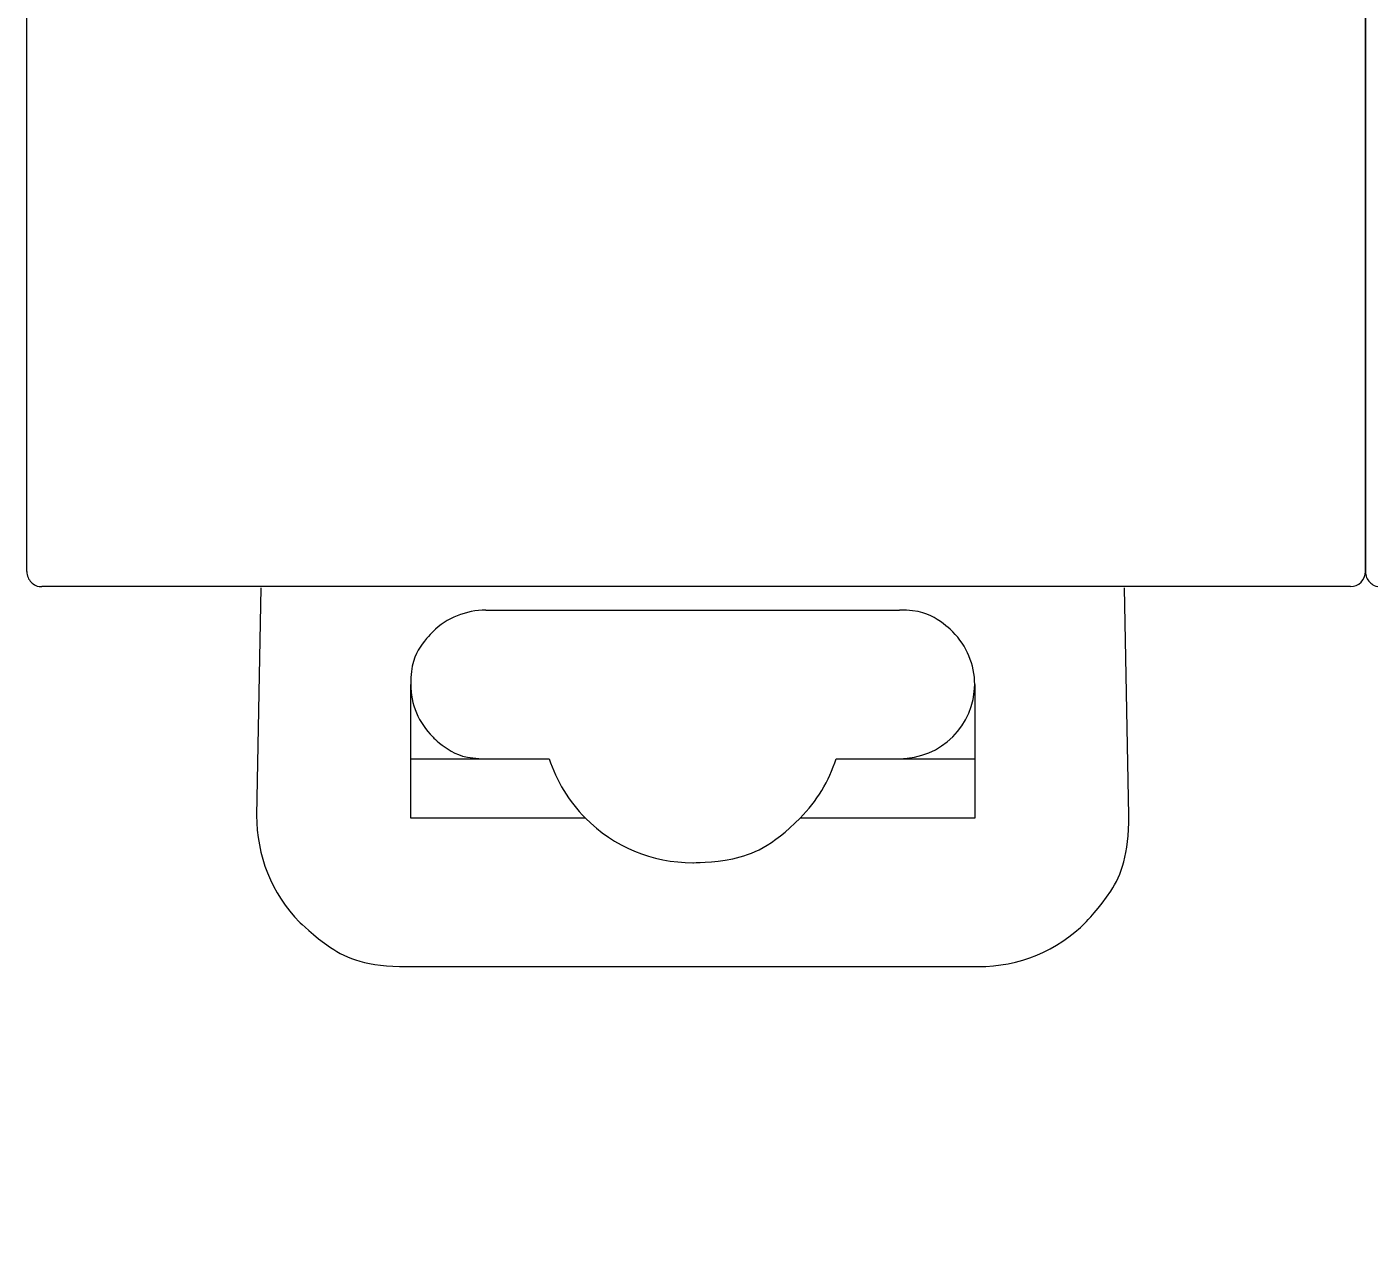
# Model space of a CAD drawing. Extents: x -319 to 3117, y -991 to 292.
# Drawn here: x 2424 to 2442.05, y -595.96 to -579.68 of the extents above; entities that cross this region are included whole.
import ezdxf
from ezdxf import colors
from ezdxf.entities.mleader import LeaderData, LeaderLine
from ezdxf.math import Vec2, Vec3

# ---------------------------------------------------------------- set-up
doc = ezdxf.new("R2010")
doc.units = 0
doc.layers.get('0').update_dxf_attribs({"lineweight": 15})
doc.layers.add('Layer 1', color=7, linetype='Continuous')
doc.styles.get("Standard").update_dxf_attribs({"font": 'GOST_Common Italic_0.ttf'})

# ---------------------------------------------------------------- blocks, each defined once
blk = doc.blocks.new('A$C160C5CDC')
at = {"layer": 'Layer 1', "color": 0, "lineweight": 20}
for points in [[(0.215, 7.107), (0.215, 7.107), (0.215, 22.286), (0.215, 22.286)], [(0.215, 7.107), (0.215, 7.107), (0.215, 22.286), (0.215, 22.286)], [(0.215, 7.107), (0.215, 7.107), (0.215, 22.286), (0.215, 22.286)], [(0.215, 7.107), (0.215, 7.107), (0.215, 22.286), (0.215, 22.286)], [(0.215, 7.107), (0.215, 7.107), (0.215, 22.286), (0.215, 22.286)], [(0.215, 7.107), (0.215, 7.107), (0.215, 22.286), (0.215, 22.286)], [(0.215, 7.107), (0.215, 7.107), (0.215, 22.286), (0.215, 22.286)], [(0.215, 7.107), (0.215, 7.107), (0.215, 22.286), (0.215, 22.286)], [(0.215, 7.107), (0.215, 7.107), (0.215, 22.286), (0.215, 22.286)], [(0.215, 7.107), (0.215, 7.107), (0.215, 22.286), (0.215, 22.286)], [(0.215, 7.107), (0.215, 7.107), (0.215, 22.286), (0.215, 22.286)], [(0.215, 7.107), (0.215, 7.107), (0.215, 22.286), (0.215, 22.286)], [(0.215, 7.107), (0.215, 7.107), (0.215, 22.286), (0.215, 22.286)], [(0.215, 7.107), (0.215, 7.107), (0.215, 22.286), (0.215, 22.286)], [(0.215, 7.107), (0.215, 7.107), (0.215, 22.286), (0.215, 22.286)], [(0.215, 7.107), (0.215, 7.107), (0.215, 22.286), (0.215, 22.286)], [(0.215, 7.107), (0.215, 7.107), (0.215, 22.286), (0.215, 22.286)], [(0.215, 7.107), (0.215, 7.107), (0.215, 22.286), (0.215, 22.286)], [(0.215, 7.107), (0.215, 7.107), (0.215, 22.286), (0.215, 22.286)], [(0.215, 7.107), (0.215, 7.107), (0.215, 22.286), (0.215, 22.286)], [(0.215, 7.107), (0.215, 7.107), (0.215, 22.286), (0.215, 22.286)], [(18.212, 22.286), (18.212, 22.286), (18.212, 7.107), (18.212, 7.107)], [(18.212, 22.286), (18.212, 22.286), (18.212, 7.107), (18.212, 7.107)], [(18.212, 22.286), (18.212, 22.286), (18.212, 7.107), (18.212, 7.107)], [(18.212, 22.286), (18.212, 22.286), (18.212, 7.107), (18.212, 7.107)], [(18.212, 22.286), (18.212, 22.286), (18.212, 7.107), (18.212, 7.107)], [(18.212, 22.286), (18.212, 22.286), (18.212, 7.107), (18.212, 7.107)], [(18.212, 22.286), (18.212, 22.286), (18.212, 7.107), (18.212, 7.107)], [(18.212, 22.286), (18.212, 22.286), (18.212, 7.107), (18.212, 7.107)], [(18.212, 22.286), (18.212, 22.286), (18.212, 7.107), (18.212, 7.107)], [(18.212, 22.286), (18.212, 22.286), (18.212, 7.107), (18.212, 7.107)], [(18.212, 22.286), (18.212, 22.286), (18.212, 7.107), (18.212, 7.107)], [(18.212, 22.286), (18.212, 22.286), (18.212, 7.107), (18.212, 7.107)], [(18.212, 22.286), (18.212, 22.286), (18.212, 7.107), (18.212, 7.107)], [(18.212, 22.286), (18.212, 22.286), (18.212, 7.107), (18.212, 7.107)], [(18.212, 22.286), (18.212, 22.286), (18.212, 7.107), (18.212, 7.107)], [(18.212, 22.286), (18.212, 22.286), (18.212, 7.107), (18.212, 7.107)], [(18.212, 22.286), (18.212, 22.286), (18.212, 7.107), (18.212, 7.107)], [(18.212, 22.286), (18.212, 22.286), (18.212, 7.107), (18.212, 7.107)], [(18.212, 22.286), (18.212, 22.286), (18.212, 7.107), (18.212, 7.107)], [(18.212, 22.286), (18.212, 22.286), (18.212, 7.107), (18.212, 7.107)], [(18.212, 22.286), (18.212, 22.286), (18.212, 7.107), (18.212, 7.107)], [(18.212, 7.107), (18.212, 7.107), (18.212, 22.286), (18.212, 22.286)], [(18.212, 7.107), (18.212, 7.107), (18.212, 22.286), (18.212, 22.286)], [(18.212, 7.107), (18.212, 7.107), (18.212, 22.286), (18.212, 22.286)], [(18.212, 7.107), (18.212, 7.107), (18.212, 22.286), (18.212, 22.286)], [(18.212, 7.107), (18.212, 7.107), (18.212, 22.286), (18.212, 22.286)], [(18.212, 7.107), (18.212, 7.107), (18.212, 22.286), (18.212, 22.286)], [(18.212, 7.107), (18.212, 7.107), (18.212, 22.286), (18.212, 22.286)], [(18.212, 7.107), (18.212, 7.107), (18.212, 22.286), (18.212, 22.286)], [(18.212, 7.107), (18.212, 7.107), (18.212, 22.286), (18.212, 22.286)], [(18.212, 7.107), (18.212, 7.107), (18.212, 22.286), (18.212, 22.286)], [(18.212, 7.107), (18.212, 7.107), (18.212, 22.286), (18.212, 22.286)], [(18.212, 7.107), (18.212, 7.107), (18.212, 22.286), (18.212, 22.286)], [(18.212, 7.107), (18.212, 7.107), (18.212, 22.286), (18.212, 22.286)], [(18.212, 7.107), (18.212, 7.107), (18.212, 22.286), (18.212, 22.286)], [(18.212, 7.107), (18.212, 7.107), (18.212, 22.286), (18.212, 22.286)], [(18.212, 7.107), (18.212, 7.107), (18.212, 22.286), (18.212, 22.286)], [(18.212, 7.107), (18.212, 7.107), (18.212, 22.286), (18.212, 22.286)], [(18.212, 7.107), (18.212, 7.107), (18.212, 22.286), (18.212, 22.286)], [(18.212, 7.107), (18.212, 7.107), (18.212, 22.286), (18.212, 22.286)], [(18.212, 7.107), (18.212, 7.107), (18.212, 22.286), (18.212, 22.286)], [(18.212, 7.107), (18.212, 7.107), (18.212, 22.286), (18.212, 22.286)], [(18.212, 22.286), (18.212, 22.286), (18.212, 7.107), (18.212, 7.107)], [(18.212, 22.286), (18.212, 22.286), (18.212, 7.107), (18.212, 7.107)], [(18.212, 22.286), (18.212, 22.286), (18.212, 7.107), (18.212, 7.107)], [(18.212, 22.286), (18.212, 22.286), (18.212, 7.107), (18.212, 7.107)], [(18.212, 22.286), (18.212, 22.286), (18.212, 7.107), (18.212, 7.107)], [(18.212, 22.286), (18.212, 22.286), (18.212, 7.107), (18.212, 7.107)], [(18.212, 22.286), (18.212, 22.286), (18.212, 7.107), (18.212, 7.107)], [(18.212, 22.286), (18.212, 22.286), (18.212, 7.107), (18.212, 7.107)], [(18.212, 22.286), (18.212, 22.286), (18.212, 7.107), (18.212, 7.107)], [(18.212, 22.286), (18.212, 22.286), (18.212, 7.107), (18.212, 7.107)], [(18.212, 22.286), (18.212, 22.286), (18.212, 7.107), (18.212, 7.107)], [(18.212, 22.286), (18.212, 22.286), (18.212, 7.107), (18.212, 7.107)], [(18.212, 22.286), (18.212, 22.286), (18.212, 7.107), (18.212, 7.107)], [(18.212, 22.286), (18.212, 22.286), (18.212, 7.107), (18.212, 7.107)], [(18.212, 22.286), (18.212, 22.286), (18.212, 7.107), (18.212, 7.107)], [(18.212, 22.286), (18.212, 22.286), (18.212, 7.107), (18.212, 7.107)], [(18.212, 22.286), (18.212, 22.286), (18.212, 7.107), (18.212, 7.107)], [(18.212, 22.286), (18.212, 22.286), (18.212, 7.107), (18.212, 7.107)], [(18.212, 22.286), (18.212, 22.286), (18.212, 7.107), (18.212, 7.107)], [(18.212, 22.286), (18.212, 22.286), (18.212, 7.107), (18.212, 7.107)], [(18.212, 22.286), (18.212, 22.286), (18.212, 7.107), (18.212, 7.107)], [(0.215, 7.107), (0.215, 7.107), (0.215, 7.107), (0.215, 7.107)], [(0.215, 7.107), (0.215, 7.107), (0.215, 7.107), (0.215, 7.107)], [(0.215, 5.311), (0.215, 5.311), (0.215, 7.107), (0.215, 7.107)], [(0.215, 5.311), (0.215, 5.311), (0.215, 7.107), (0.215, 7.107)], [(0.215, 5.311), (0.215, 5.311), (0.215, 7.107), (0.215, 7.107)], [(0.215, 5.311), (0.215, 5.311), (0.215, 7.107), (0.215, 7.107)], [(0.215, 5.311), (0.215, 5.311), (0.215, 7.107), (0.215, 7.107)], [(0.215, 5.311), (0.215, 5.311), (0.215, 7.107), (0.215, 7.107)], [(0.215, 5.311), (0.215, 5.311), (0.215, 7.107), (0.215, 7.107)], [(0.215, 5.311), (0.215, 5.311), (0.215, 7.107), (0.215, 7.107)], [(0.215, 5.311), (0.215, 5.311), (0.215, 7.107), (0.215, 7.107)], [(0.215, 5.311), (0.215, 5.311), (0.215, 7.107), (0.215, 7.107)], [(0.215, 5.311), (0.215, 5.311), (0.215, 7.107), (0.215, 7.107)], [(0.215, 5.311), (0.215, 5.311), (0.215, 7.107), (0.215, 7.107)], [(0.215, 5.311), (0.215, 5.311), (0.215, 7.107), (0.215, 7.107)], [(0.215, 5.311), (0.215, 5.311), (0.215, 7.107), (0.215, 7.107)], [(0.215, 5.311), (0.215, 5.311), (0.215, 7.107), (0.215, 7.107)], [(0.215, 5.311), (0.215, 5.311), (0.215, 7.107), (0.215, 7.107)], [(0.215, 5.311), (0.215, 5.311), (0.215, 7.107), (0.215, 7.107)], [(0.215, 5.311), (0.215, 5.311), (0.215, 7.107), (0.215, 7.107)], [(0.215, 5.311), (0.215, 5.311), (0.215, 7.107), (0.215, 7.107)], [(0.215, 5.311), (0.215, 5.311), (0.215, 7.107), (0.215, 7.107)], [(0.215, 5.311), (0.215, 5.311), (0.215, 7.107), (0.215, 7.107)], [(18.212, 7.107), (18.212, 7.107), (18.212, 7.107), (18.212, 7.107)], [(18.212, 7.107), (18.212, 7.107), (18.212, 5.311), (18.212, 5.311)], [(18.212, 7.107), (18.212, 7.107), (18.212, 5.311), (18.212, 5.311)], [(18.212, 7.107), (18.212, 7.107), (18.212, 5.311), (18.212, 5.311)], [(18.212, 7.107), (18.212, 7.107), (18.212, 5.311), (18.212, 5.311)], [(18.212, 7.107), (18.212, 7.107), (18.212, 5.311), (18.212, 5.311)], [(18.212, 7.107), (18.212, 7.107), (18.212, 5.311), (18.212, 5.311)], [(18.212, 7.107), (18.212, 7.107), (18.212, 5.311), (18.212, 5.311)], [(18.212, 7.107), (18.212, 7.107), (18.212, 5.311), (18.212, 5.311)], [(18.212, 7.107), (18.212, 7.107), (18.212, 5.311), (18.212, 5.311)], [(18.212, 7.107), (18.212, 7.107), (18.212, 5.311), (18.212, 5.311)], [(18.212, 7.107), (18.212, 7.107), (18.212, 5.311), (18.212, 5.311)], [(18.212, 7.107), (18.212, 7.107), (18.212, 5.311), (18.212, 5.311)], [(18.212, 7.107), (18.212, 7.107), (18.212, 5.311), (18.212, 5.311)], [(18.212, 7.107), (18.212, 7.107), (18.212, 5.311), (18.212, 5.311)], [(18.212, 7.107), (18.212, 7.107), (18.212, 5.311), (18.212, 5.311)], [(18.212, 7.107), (18.212, 7.107), (18.212, 5.311), (18.212, 5.311)], [(18.212, 7.107), (18.212, 7.107), (18.212, 5.311), (18.212, 5.311)], [(18.212, 7.107), (18.212, 7.107), (18.212, 5.311), (18.212, 5.311)], [(18.212, 7.107), (18.212, 7.107), (18.212, 5.311), (18.212, 5.311)], [(18.212, 7.107), (18.212, 7.107), (18.212, 5.311), (18.212, 5.311)], [(18.212, 7.107), (18.212, 7.107), (18.212, 5.311), (18.212, 5.311)], [(18.212, 7.107), (18.212, 7.107), (18.212, 7.107), (18.212, 7.107)], [(18.212, 7.107), (18.212, 7.107), (18.212, 7.107), (18.212, 7.107)], [(18.212, 7.107), (18.212, 7.107), (18.212, 7.107), (18.212, 7.107)], [(18.212, 5.311), (18.212, 5.311), (18.212, 7.107), (18.212, 7.107)], [(18.212, 5.311), (18.212, 5.311), (18.212, 7.107), (18.212, 7.107)], [(18.212, 5.311), (18.212, 5.311), (18.212, 7.107), (18.212, 7.107)], [(18.212, 5.311), (18.212, 5.311), (18.212, 7.107), (18.212, 7.107)], [(18.212, 5.311), (18.212, 5.311), (18.212, 7.107), (18.212, 7.107)], [(18.212, 5.311), (18.212, 5.311), (18.212, 7.107), (18.212, 7.107)], [(18.212, 5.311), (18.212, 5.311), (18.212, 7.107), (18.212, 7.107)], [(18.212, 5.311), (18.212, 5.311), (18.212, 7.107), (18.212, 7.107)], [(18.212, 5.311), (18.212, 5.311), (18.212, 7.107), (18.212, 7.107)], [(18.212, 5.311), (18.212, 5.311), (18.212, 7.107), (18.212, 7.107)], [(18.212, 5.311), (18.212, 5.311), (18.212, 7.107), (18.212, 7.107)], [(18.212, 5.311), (18.212, 5.311), (18.212, 7.107), (18.212, 7.107)], [(18.212, 5.311), (18.212, 5.311), (18.212, 7.107), (18.212, 7.107)], [(18.212, 5.311), (18.212, 5.311), (18.212, 7.107), (18.212, 7.107)], [(18.212, 5.311), (18.212, 5.311), (18.212, 7.107), (18.212, 7.107)], [(18.212, 5.311), (18.212, 5.311), (18.212, 7.107), (18.212, 7.107)], [(18.212, 5.311), (18.212, 5.311), (18.212, 7.107), (18.212, 7.107)], [(18.212, 5.311), (18.212, 5.311), (18.212, 7.107), (18.212, 7.107)], [(18.212, 5.311), (18.212, 5.311), (18.212, 7.107), (18.212, 7.107)], [(18.212, 5.311), (18.212, 5.311), (18.212, 7.107), (18.212, 7.107)], [(18.212, 5.311), (18.212, 5.311), (18.212, 7.107), (18.212, 7.107)], [(18.212, 7.107), (18.212, 7.107), (18.212, 7.107), (18.212, 7.107)], [(18.212, 7.107), (18.212, 7.107), (18.212, 5.311), (18.212, 5.311)], [(18.212, 7.107), (18.212, 7.107), (18.212, 5.311), (18.212, 5.311)], [(18.212, 7.107), (18.212, 7.107), (18.212, 5.311), (18.212, 5.311)], [(18.212, 7.107), (18.212, 7.107), (18.212, 5.311), (18.212, 5.311)], [(18.212, 7.107), (18.212, 7.107), (18.212, 5.311), (18.212, 5.311)], [(18.212, 7.107), (18.212, 7.107), (18.212, 5.311), (18.212, 5.311)], [(18.212, 7.107), (18.212, 7.107), (18.212, 5.311), (18.212, 5.311)], [(18.212, 7.107), (18.212, 7.107), (18.212, 5.311), (18.212, 5.311)], [(18.212, 7.107), (18.212, 7.107), (18.212, 5.311), (18.212, 5.311)], [(18.212, 7.107), (18.212, 7.107), (18.212, 5.311), (18.212, 5.311)], [(18.212, 7.107), (18.212, 7.107), (18.212, 5.311), (18.212, 5.311)], [(18.212, 7.107), (18.212, 7.107), (18.212, 5.311), (18.212, 5.311)], [(18.212, 7.107), (18.212, 7.107), (18.212, 5.311), (18.212, 5.311)], [(18.212, 7.107), (18.212, 7.107), (18.212, 5.311), (18.212, 5.311)], [(18.212, 7.107), (18.212, 7.107), (18.212, 5.311), (18.212, 5.311)], [(18.212, 7.107), (18.212, 7.107), (18.212, 5.311), (18.212, 5.311)], [(18.212, 7.107), (18.212, 7.107), (18.212, 5.311), (18.212, 5.311)], [(18.212, 7.107), (18.212, 7.107), (18.212, 5.311), (18.212, 5.311)], [(18.212, 7.107), (18.212, 7.107), (18.212, 5.311), (18.212, 5.311)], [(18.212, 7.107), (18.212, 7.107), (18.212, 5.311), (18.212, 5.311)], [(18.212, 7.107), (18.212, 7.107), (18.212, 5.311), (18.212, 5.311)], [(18.212, 7.107), (18.212, 7.107), (18.212, 7.107), (18.212, 7.107)], [(0.215, 5.311), (0.215, 5.311), (0.215, 5.311), (0.215, 5.311)], [(18.01, 5.11), (18.122, 5.11), (18.212, 5.2), (18.212, 5.311)], [(18.01, 5.11), (18.122, 5.11), (18.212, 5.2), (18.212, 5.311)], [(18.01, 5.11), (18.122, 5.11), (18.212, 5.2), (18.212, 5.311)], [(18.01, 5.11), (18.122, 5.11), (18.212, 5.2), (18.212, 5.311)], [(18.01, 5.11), (18.122, 5.11), (18.212, 5.2), (18.212, 5.311)], [(18.212, 5.311), (18.212, 5.311), (18.212, 5.311), (18.212, 5.311)], [(18.212, 5.311), (18.212, 5.311), (18.212, 5.311), (18.212, 5.311)], [(18.212, 5.311), (18.212, 5.311), (18.212, 5.311), (18.212, 5.311)], [(0.418, 5.11), (0.418, 5.11), (0.418, 5.11), (0.418, 5.11)], [(9.214, 5.11), (9.214, 5.11), (0.418, 5.11), (0.418, 5.11)], [(9.214, 5.11), (9.214, 5.11), (0.418, 5.11), (0.418, 5.11)], [(9.214, 5.11), (9.214, 5.11), (0.418, 5.11), (0.418, 5.11)], [(9.214, 5.11), (9.214, 5.11), (0.418, 5.11), (0.418, 5.11)], [(9.214, 5.11), (9.214, 5.11), (0.418, 5.11), (0.418, 5.11)], [(9.214, 5.11), (9.214, 5.11), (0.418, 5.11), (0.418, 5.11)], [(9.214, 5.11), (9.214, 5.11), (0.418, 5.11), (0.418, 5.11)], [(9.214, 5.11), (9.214, 5.11), (0.418, 5.11), (0.418, 5.11)], [(9.214, 5.11), (9.214, 5.11), (0.418, 5.11), (0.418, 5.11)], [(9.214, 5.11), (9.214, 5.11), (0.418, 5.11), (0.418, 5.11)], [(9.214, 5.11), (9.214, 5.11), (0.418, 5.11), (0.418, 5.11)], [(9.214, 5.11), (9.214, 5.11), (0.418, 5.11), (0.418, 5.11)], [(9.214, 5.11), (9.214, 5.11), (0.418, 5.11), (0.418, 5.11)], [(9.214, 5.11), (9.214, 5.11), (0.418, 5.11), (0.418, 5.11)], [(9.214, 5.11), (9.214, 5.11), (0.418, 5.11), (0.418, 5.11)], [(9.214, 5.11), (9.214, 5.11), (0.418, 5.11), (0.418, 5.11)], [(9.214, 5.11), (9.214, 5.11), (0.418, 5.11), (0.418, 5.11)], [(9.214, 5.11), (9.214, 5.11), (0.418, 5.11), (0.418, 5.11)], [(9.214, 5.11), (9.214, 5.11), (0.418, 5.11), (0.418, 5.11)], [(9.214, 5.11), (9.214, 5.11), (0.418, 5.11), (0.418, 5.11)], [(9.214, 5.11), (9.214, 5.11), (0.418, 5.11), (0.418, 5.11)], [(9.214, 5.11), (9.214, 5.11), (0.418, 5.11), (0.418, 5.11)], [(9.214, 5.11), (9.214, 5.11), (0.418, 5.11), (0.418, 5.11)], [(9.214, 5.11), (9.214, 5.11), (0.418, 5.11), (0.418, 5.11)], [(9.214, 5.11), (9.214, 5.11), (0.418, 5.11), (0.418, 5.11)], [(9.214, 5.11), (9.214, 5.11), (0.418, 5.11), (0.418, 5.11)], [(9.214, 5.11), (9.214, 5.11), (0.418, 5.11), (0.418, 5.11)], [(9.214, 5.11), (9.214, 5.11), (0.418, 5.11), (0.418, 5.11)], [(9.214, 5.11), (9.214, 5.11), (0.418, 5.11), (0.418, 5.11)], [(9.214, 5.11), (9.214, 5.11), (0.418, 5.11), (0.418, 5.11)], [(9.214, 5.11), (9.214, 5.11), (0.418, 5.11), (0.418, 5.11)], [(9.214, 5.11), (9.214, 5.11), (0.418, 5.11), (0.418, 5.11)], [(9.214, 5.11), (9.214, 5.11), (0.418, 5.11), (0.418, 5.11)], [(9.214, 5.11), (9.214, 5.11), (0.418, 5.11), (0.418, 5.11)], [(9.214, 5.11), (9.214, 5.11), (0.418, 5.11), (0.418, 5.11)], [(9.214, 5.11), (9.214, 5.11), (0.418, 5.11), (0.418, 5.11)], [(9.214, 5.11), (9.214, 5.11), (0.418, 5.11), (0.418, 5.11)], [(9.214, 5.11), (9.214, 5.11), (0.418, 5.11), (0.418, 5.11)], [(9.214, 5.11), (9.214, 5.11), (0.418, 5.11), (0.418, 5.11)], [(9.214, 5.11), (9.214, 5.11), (0.418, 5.11), (0.418, 5.11)], [(9.214, 5.11), (9.214, 5.11), (0.418, 5.11), (0.418, 5.11)], [(9.214, 5.11), (9.214, 5.11), (0.418, 5.11), (0.418, 5.11)], [(0.418, 5.11), (0.418, 5.11), (0.418, 5.11), (0.418, 5.11)], [(3.361, 5.093), (3.361, 5.093), (3.304, 2.034), (3.304, 2.034)], [(3.361, 5.093), (3.361, 5.093), (3.304, 2.034), (3.304, 2.034)], [(3.361, 5.093), (3.361, 5.093), (3.304, 2.034), (3.304, 2.034)], [(3.361, 5.093), (3.361, 5.093), (3.304, 2.034), (3.304, 2.034)], [(3.361, 5.093), (3.361, 5.093), (3.304, 2.034), (3.304, 2.034)], [(3.361, 5.093), (3.361, 5.093), (3.304, 2.034), (3.304, 2.034)], [(3.361, 5.093), (3.361, 5.093), (3.304, 2.034), (3.304, 2.034)], [(3.361, 5.093), (3.361, 5.093), (3.304, 2.034), (3.304, 2.034)], [(3.361, 5.093), (3.361, 5.093), (3.304, 2.034), (3.304, 2.034)], [(3.361, 5.093), (3.361, 5.093), (3.304, 2.034), (3.304, 2.034)], [(3.361, 5.093), (3.361, 5.093), (3.304, 2.034), (3.304, 2.034)], [(3.361, 5.093), (3.361, 5.093), (3.304, 2.034), (3.304, 2.034)], [(3.361, 5.093), (3.361, 5.093), (3.304, 2.034), (3.304, 2.034)], [(3.361, 5.093), (3.361, 5.093), (3.304, 2.034), (3.304, 2.034)], [(3.361, 5.093), (3.361, 5.093), (3.304, 2.034), (3.304, 2.034)], [(3.361, 5.093), (3.361, 5.093), (3.304, 2.034), (3.304, 2.034)], [(3.361, 5.093), (3.361, 5.093), (3.304, 2.034), (3.304, 2.034)], [(3.361, 5.093), (3.361, 5.093), (3.304, 2.034), (3.304, 2.034)], [(3.361, 5.093), (3.361, 5.093), (3.304, 2.034), (3.304, 2.034)], [(3.361, 5.093), (3.361, 5.093), (3.304, 2.034), (3.304, 2.034)], [(3.361, 5.093), (3.361, 5.093), (3.304, 2.034), (3.304, 2.034)], [(3.361, 5.093), (3.361, 5.093), (3.361, 5.093), (3.361, 5.093)], [(9.214, 5.11), (9.214, 5.11), (9.214, 5.11), (9.214, 5.11)], [(18.01, 5.11), (18.01, 5.11), (9.214, 5.11), (9.214, 5.11)], [(18.01, 5.11), (18.01, 5.11), (9.214, 5.11), (9.214, 5.11)], [(18.01, 5.11), (18.01, 5.11), (9.214, 5.11), (9.214, 5.11)], [(18.01, 5.11), (18.01, 5.11), (9.214, 5.11), (9.214, 5.11)], [(18.01, 5.11), (18.01, 5.11), (9.214, 5.11), (9.214, 5.11)], [(18.01, 5.11), (18.01, 5.11), (9.214, 5.11), (9.214, 5.11)], [(18.01, 5.11), (18.01, 5.11), (9.214, 5.11), (9.214, 5.11)], [(18.01, 5.11), (18.01, 5.11), (9.214, 5.11), (9.214, 5.11)], [(18.01, 5.11), (18.01, 5.11), (9.214, 5.11), (9.214, 5.11)], [(18.01, 5.11), (18.01, 5.11), (9.214, 5.11), (9.214, 5.11)], [(18.01, 5.11), (18.01, 5.11), (9.214, 5.11), (9.214, 5.11)], [(18.01, 5.11), (18.01, 5.11), (9.214, 5.11), (9.214, 5.11)], [(18.01, 5.11), (18.01, 5.11), (9.214, 5.11), (9.214, 5.11)], [(18.01, 5.11), (18.01, 5.11), (9.214, 5.11), (9.214, 5.11)], [(18.01, 5.11), (18.01, 5.11), (9.214, 5.11), (9.214, 5.11)], [(18.01, 5.11), (18.01, 5.11), (9.214, 5.11), (9.214, 5.11)], [(18.01, 5.11), (18.01, 5.11), (9.214, 5.11), (9.214, 5.11)], [(18.01, 5.11), (18.01, 5.11), (9.214, 5.11), (9.214, 5.11)], [(18.01, 5.11), (18.01, 5.11), (9.214, 5.11), (9.214, 5.11)], [(18.01, 5.11), (18.01, 5.11), (9.214, 5.11), (9.214, 5.11)], [(18.01, 5.11), (18.01, 5.11), (9.214, 5.11), (9.214, 5.11)], [(9.214, 5.11), (9.214, 5.11), (9.214, 5.11), (9.214, 5.11)], [(9.214, 5.11), (9.214, 5.11), (9.214, 5.11), (9.214, 5.11)], [(18.01, 5.11), (18.01, 5.11), (9.214, 5.11), (9.214, 5.11)], [(18.01, 5.11), (18.01, 5.11), (9.214, 5.11), (9.214, 5.11)], [(18.01, 5.11), (18.01, 5.11), (9.214, 5.11), (9.214, 5.11)], [(18.01, 5.11), (18.01, 5.11), (9.214, 5.11), (9.214, 5.11)], [(18.01, 5.11), (18.01, 5.11), (9.214, 5.11), (9.214, 5.11)], [(18.01, 5.11), (18.01, 5.11), (9.214, 5.11), (9.214, 5.11)], [(18.01, 5.11), (18.01, 5.11), (9.214, 5.11), (9.214, 5.11)], [(18.01, 5.11), (18.01, 5.11), (9.214, 5.11), (9.214, 5.11)], [(18.01, 5.11), (18.01, 5.11), (9.214, 5.11), (9.214, 5.11)], [(18.01, 5.11), (18.01, 5.11), (9.214, 5.11), (9.214, 5.11)], [(18.01, 5.11), (18.01, 5.11), (9.214, 5.11), (9.214, 5.11)], [(18.01, 5.11), (18.01, 5.11), (9.214, 5.11), (9.214, 5.11)], [(18.01, 5.11), (18.01, 5.11), (9.214, 5.11), (9.214, 5.11)], [(18.01, 5.11), (18.01, 5.11), (9.214, 5.11), (9.214, 5.11)], [(18.01, 5.11), (18.01, 5.11), (9.214, 5.11), (9.214, 5.11)], [(18.01, 5.11), (18.01, 5.11), (9.214, 5.11), (9.214, 5.11)], [(18.01, 5.11), (18.01, 5.11), (9.214, 5.11), (9.214, 5.11)], [(18.01, 5.11), (18.01, 5.11), (9.214, 5.11), (9.214, 5.11)], [(18.01, 5.11), (18.01, 5.11), (9.214, 5.11), (9.214, 5.11)], [(18.01, 5.11), (18.01, 5.11), (9.214, 5.11), (9.214, 5.11)], [(18.01, 5.11), (18.01, 5.11), (9.214, 5.11), (9.214, 5.11)], [(9.214, 5.11), (9.214, 5.11), (9.214, 5.11), (9.214, 5.11)], [(15.031, 2.034), (15.031, 2.034), (14.973, 5.093), (14.973, 5.093)], [(15.031, 2.034), (15.031, 2.034), (14.973, 5.093), (14.973, 5.093)], [(15.031, 2.034), (15.031, 2.034), (14.973, 5.093), (14.973, 5.093)], [(15.031, 2.034), (15.031, 2.034), (14.973, 5.093), (14.973, 5.093)], [(15.031, 2.034), (15.031, 2.034), (14.973, 5.093), (14.973, 5.093)], [(15.031, 2.034), (15.031, 2.034), (14.973, 5.093), (14.973, 5.093)], [(15.031, 2.034), (15.031, 2.034), (14.973, 5.093), (14.973, 5.093)], [(15.031, 2.034), (15.031, 2.034), (14.973, 5.093), (14.973, 5.093)], [(15.031, 2.034), (15.031, 2.034), (14.973, 5.093), (14.973, 5.093)], [(15.031, 2.034), (15.031, 2.034), (14.973, 5.093), (14.973, 5.093)], [(15.031, 2.034), (15.031, 2.034), (14.973, 5.093), (14.973, 5.093)], [(15.031, 2.034), (15.031, 2.034), (14.973, 5.093), (14.973, 5.093)], [(15.031, 2.034), (15.031, 2.034), (14.973, 5.093), (14.973, 5.093)], [(15.031, 2.034), (15.031, 2.034), (14.973, 5.093), (14.973, 5.093)], [(15.031, 2.034), (15.031, 2.034), (14.973, 5.093), (14.973, 5.093)], [(15.031, 2.034), (15.031, 2.034), (14.973, 5.093), (14.973, 5.093)], [(15.031, 2.034), (15.031, 2.034), (14.973, 5.093), (14.973, 5.093)], [(15.031, 2.034), (15.031, 2.034), (14.973, 5.093), (14.973, 5.093)], [(15.031, 2.034), (15.031, 2.034), (14.973, 5.093), (14.973, 5.093)], [(15.031, 2.034), (15.031, 2.034), (14.973, 5.093), (14.973, 5.093)], [(15.031, 2.034), (15.031, 2.034), (14.973, 5.093), (14.973, 5.093)], [(14.973, 5.093), (14.973, 5.093), (14.973, 5.093), (14.973, 5.093)], [(18.01, 5.11), (18.01, 5.11), (18.01, 5.11), (18.01, 5.11)], [(18.01, 5.11), (18.01, 5.11), (18.01, 5.11), (18.01, 5.11)], [(6.387, 4.793), (6.387, 4.793), (11.948, 4.793), (11.948, 4.793)], [(6.387, 4.793), (6.387, 4.793), (11.948, 4.793), (11.948, 4.793)], [(6.387, 4.793), (6.387, 4.793), (11.948, 4.793), (11.948, 4.793)], [(6.387, 4.793), (6.387, 4.793), (11.948, 4.793), (11.948, 4.793)], [(6.387, 4.793), (6.387, 4.793), (11.948, 4.793), (11.948, 4.793)], [(6.387, 4.793), (6.387, 4.793), (11.948, 4.793), (11.948, 4.793)], [(6.387, 4.793), (6.387, 4.793), (11.948, 4.793), (11.948, 4.793)], [(6.387, 4.793), (6.387, 4.793), (11.948, 4.793), (11.948, 4.793)], [(6.387, 4.793), (6.387, 4.793), (11.948, 4.793), (11.948, 4.793)], [(6.387, 4.793), (6.387, 4.793), (11.948, 4.793), (11.948, 4.793)], [(6.387, 4.793), (6.387, 4.793), (11.948, 4.793), (11.948, 4.793)], [(6.387, 4.793), (6.387, 4.793), (11.948, 4.793), (11.948, 4.793)], [(6.387, 4.793), (6.387, 4.793), (11.948, 4.793), (11.948, 4.793)], [(6.387, 4.793), (6.387, 4.793), (11.948, 4.793), (11.948, 4.793)], [(6.387, 4.793), (6.387, 4.793), (11.948, 4.793), (11.948, 4.793)], [(6.387, 4.793), (6.387, 4.793), (11.948, 4.793), (11.948, 4.793)], [(6.387, 4.793), (6.387, 4.793), (11.948, 4.793), (11.948, 4.793)], [(6.387, 4.793), (6.387, 4.793), (11.948, 4.793), (11.948, 4.793)], [(6.387, 4.793), (6.387, 4.793), (11.948, 4.793), (11.948, 4.793)], [(6.387, 4.793), (6.387, 4.793), (11.948, 4.793), (11.948, 4.793)], [(6.387, 4.793), (6.387, 4.793), (11.948, 4.793), (11.948, 4.793)], [(6.387, 4.793), (6.387, 4.793), (6.387, 4.793), (6.387, 4.793)], [(11.948, 4.793), (11.948, 4.793), (11.948, 4.793), (11.948, 4.793)], [(5.376, 1.997), (5.376, 1.997), (5.376, 3.795), (5.376, 3.795)], [(5.376, 1.997), (5.376, 1.997), (5.376, 3.795), (5.376, 3.795)], [(5.376, 1.997), (5.376, 1.997), (5.376, 3.795), (5.376, 3.795)], [(5.376, 1.997), (5.376, 1.997), (5.376, 3.795), (5.376, 3.795)], [(5.376, 1.997), (5.376, 1.997), (5.376, 3.795), (5.376, 3.795)], [(5.376, 1.997), (5.376, 1.997), (5.376, 3.795), (5.376, 3.795)], [(5.376, 1.997), (5.376, 1.997), (5.376, 3.795), (5.376, 3.795)], [(5.376, 1.997), (5.376, 1.997), (5.376, 3.795), (5.376, 3.795)], [(5.376, 1.997), (5.376, 1.997), (5.376, 3.795), (5.376, 3.795)], [(5.376, 1.997), (5.376, 1.997), (5.376, 3.795), (5.376, 3.795)], [(5.376, 1.997), (5.376, 1.997), (5.376, 3.795), (5.376, 3.795)], [(5.376, 1.997), (5.376, 1.997), (5.376, 3.795), (5.376, 3.795)], [(5.376, 1.997), (5.376, 1.997), (5.376, 3.795), (5.376, 3.795)], [(5.376, 1.997), (5.376, 1.997), (5.376, 3.795), (5.376, 3.795)], [(5.376, 1.997), (5.376, 1.997), (5.376, 3.795), (5.376, 3.795)], [(5.376, 1.997), (5.376, 1.997), (5.376, 3.795), (5.376, 3.795)], [(5.376, 1.997), (5.376, 1.997), (5.376, 3.795), (5.376, 3.795)], [(5.376, 1.997), (5.376, 1.997), (5.376, 3.795), (5.376, 3.795)], [(5.376, 1.997), (5.376, 1.997), (5.376, 3.795), (5.376, 3.795)], [(5.376, 1.997), (5.376, 1.997), (5.376, 3.795), (5.376, 3.795)], [(5.376, 1.997), (5.376, 1.997), (5.376, 3.795), (5.376, 3.795)], [(5.376, 3.795), (5.376, 3.795), (5.376, 3.795), (5.376, 3.795)], [(11.948, 2.796), (12.506, 2.796), (12.959, 3.244), (12.959, 3.795)], [(12.959, 3.795), (12.959, 3.795), (12.959, 1.997), (12.959, 1.997)], [(12.959, 3.795), (12.959, 3.795), (12.959, 1.997), (12.959, 1.997)], [(12.959, 3.795), (12.959, 3.795), (12.959, 1.997), (12.959, 1.997)], [(12.959, 3.795), (12.959, 3.795), (12.959, 1.997), (12.959, 1.997)], [(12.959, 3.795), (12.959, 3.795), (12.959, 1.997), (12.959, 1.997)], [(12.959, 3.795), (12.959, 3.795), (12.959, 1.997), (12.959, 1.997)], [(12.959, 3.795), (12.959, 3.795), (12.959, 1.997), (12.959, 1.997)], [(12.959, 3.795), (12.959, 3.795), (12.959, 1.997), (12.959, 1.997)], [(12.959, 3.795), (12.959, 3.795), (12.959, 1.997), (12.959, 1.997)], [(12.959, 3.795), (12.959, 3.795), (12.959, 1.997), (12.959, 1.997)], [(12.959, 3.795), (12.959, 3.795), (12.959, 1.997), (12.959, 1.997)], [(12.959, 3.795), (12.959, 3.795), (12.959, 1.997), (12.959, 1.997)], [(12.959, 3.795), (12.959, 3.795), (12.959, 1.997), (12.959, 1.997)], [(12.959, 3.795), (12.959, 3.795), (12.959, 1.997), (12.959, 1.997)], [(12.959, 3.795), (12.959, 3.795), (12.959, 1.997), (12.959, 1.997)], [(12.959, 3.795), (12.959, 3.795), (12.959, 1.997), (12.959, 1.997)], [(12.959, 3.795), (12.959, 3.795), (12.959, 1.997), (12.959, 1.997)], [(12.959, 3.795), (12.959, 3.795), (12.959, 1.997), (12.959, 1.997)], [(12.959, 3.795), (12.959, 3.795), (12.959, 1.997), (12.959, 1.997)], [(12.959, 3.795), (12.959, 3.795), (12.959, 1.997), (12.959, 1.997)], [(12.959, 3.795), (12.959, 3.795), (12.959, 1.997), (12.959, 1.997)], [(12.959, 3.795), (12.959, 3.795), (12.959, 3.795), (12.959, 3.795)], [(5.376, 2.796), (5.376, 2.796), (6.387, 2.796), (6.387, 2.796)], [(5.376, 2.796), (5.376, 2.796), (6.387, 2.796), (6.387, 2.796)], [(5.376, 2.796), (5.376, 2.796), (6.387, 2.796), (6.387, 2.796)], [(5.376, 2.796), (5.376, 2.796), (6.387, 2.796), (6.387, 2.796)], [(5.376, 2.796), (5.376, 2.796), (6.387, 2.796), (6.387, 2.796)], [(5.376, 2.796), (5.376, 2.796), (6.387, 2.796), (6.387, 2.796)], [(5.376, 2.796), (5.376, 2.796), (6.387, 2.796), (6.387, 2.796)], [(5.376, 2.796), (5.376, 2.796), (6.387, 2.796), (6.387, 2.796)], [(5.376, 2.796), (5.376, 2.796), (6.387, 2.796), (6.387, 2.796)], [(5.376, 2.796), (5.376, 2.796), (6.387, 2.796), (6.387, 2.796)], [(5.376, 2.796), (5.376, 2.796), (6.387, 2.796), (6.387, 2.796)], [(5.376, 2.796), (5.376, 2.796), (6.387, 2.796), (6.387, 2.796)], [(5.376, 2.796), (5.376, 2.796), (6.387, 2.796), (6.387, 2.796)], [(5.376, 2.796), (5.376, 2.796), (6.387, 2.796), (6.387, 2.796)], [(5.376, 2.796), (5.376, 2.796), (6.387, 2.796), (6.387, 2.796)], [(5.376, 2.796), (5.376, 2.796), (6.387, 2.796), (6.387, 2.796)], [(5.376, 2.796), (5.376, 2.796), (6.387, 2.796), (6.387, 2.796)], [(5.376, 2.796), (5.376, 2.796), (6.387, 2.796), (6.387, 2.796)], [(5.376, 2.796), (5.376, 2.796), (6.387, 2.796), (6.387, 2.796)], [(5.376, 2.796), (5.376, 2.796), (6.387, 2.796), (6.387, 2.796)], [(5.376, 2.796), (5.376, 2.796), (6.387, 2.796), (6.387, 2.796)], [(5.376, 2.796), (5.376, 2.796), (5.376, 2.796), (5.376, 2.796)], [(6.387, 2.796), (6.387, 2.796), (7.239, 2.796), (7.239, 2.796)], [(6.387, 2.796), (6.387, 2.796), (7.239, 2.796), (7.239, 2.796)], [(6.387, 2.796), (6.387, 2.796), (7.239, 2.796), (7.239, 2.796)], [(6.387, 2.796), (6.387, 2.796), (7.239, 2.796), (7.239, 2.796)], [(6.387, 2.796), (6.387, 2.796), (7.239, 2.796), (7.239, 2.796)], [(6.387, 2.796), (6.387, 2.796), (7.239, 2.796), (7.239, 2.796)], [(6.387, 2.796), (6.387, 2.796), (7.239, 2.796), (7.239, 2.796)], [(6.387, 2.796), (6.387, 2.796), (7.239, 2.796), (7.239, 2.796)], [(6.387, 2.796), (6.387, 2.796), (7.239, 2.796), (7.239, 2.796)], [(6.387, 2.796), (6.387, 2.796), (7.239, 2.796), (7.239, 2.796)], [(6.387, 2.796), (6.387, 2.796), (7.239, 2.796), (7.239, 2.796)], [(6.387, 2.796), (6.387, 2.796), (7.239, 2.796), (7.239, 2.796)], [(6.387, 2.796), (6.387, 2.796), (7.239, 2.796), (7.239, 2.796)], [(6.387, 2.796), (6.387, 2.796), (7.239, 2.796), (7.239, 2.796)], [(6.387, 2.796), (6.387, 2.796), (7.239, 2.796), (7.239, 2.796)], [(6.387, 2.796), (6.387, 2.796), (7.239, 2.796), (7.239, 2.796)], [(6.387, 2.796), (6.387, 2.796), (7.239, 2.796), (7.239, 2.796)], [(6.387, 2.796), (6.387, 2.796), (7.239, 2.796), (7.239, 2.796)], [(6.387, 2.796), (6.387, 2.796), (7.239, 2.796), (7.239, 2.796)], [(6.387, 2.796), (6.387, 2.796), (7.239, 2.796), (7.239, 2.796)], [(6.387, 2.796), (6.387, 2.796), (7.239, 2.796), (7.239, 2.796)], [(6.387, 2.796), (6.387, 2.796), (6.387, 2.796), (6.387, 2.796)], [(6.387, 2.796), (6.387, 2.796), (6.387, 2.796), (6.387, 2.796)], [(7.239, 2.796), (7.239, 2.796), (7.239, 2.796), (7.239, 2.796)], [(7.239, 2.796), (7.334, 2.497), (7.5, 2.222), (7.724, 1.997)], [(10.612, 1.997), (10.835, 2.222), (11.001, 2.496), (11.096, 2.796)], [(11.096, 2.796), (11.096, 2.796), (11.948, 2.796), (11.948, 2.796)], [(11.096, 2.796), (11.096, 2.796), (11.948, 2.796), (11.948, 2.796)], [(11.096, 2.796), (11.096, 2.796), (11.948, 2.796), (11.948, 2.796)], [(11.096, 2.796), (11.096, 2.796), (11.948, 2.796), (11.948, 2.796)], [(11.096, 2.796), (11.096, 2.796), (11.948, 2.796), (11.948, 2.796)], [(11.096, 2.796), (11.096, 2.796), (11.948, 2.796), (11.948, 2.796)], [(11.096, 2.796), (11.096, 2.796), (11.948, 2.796), (11.948, 2.796)], [(11.096, 2.796), (11.096, 2.796), (11.948, 2.796), (11.948, 2.796)], [(11.096, 2.796), (11.096, 2.796), (11.948, 2.796), (11.948, 2.796)], [(11.096, 2.796), (11.096, 2.796), (11.948, 2.796), (11.948, 2.796)], [(11.096, 2.796), (11.096, 2.796), (11.948, 2.796), (11.948, 2.796)], [(11.096, 2.796), (11.096, 2.796), (11.948, 2.796), (11.948, 2.796)], [(11.096, 2.796), (11.096, 2.796), (11.948, 2.796), (11.948, 2.796)], [(11.096, 2.796), (11.096, 2.796), (11.948, 2.796), (11.948, 2.796)], [(11.096, 2.796), (11.096, 2.796), (11.948, 2.796), (11.948, 2.796)], [(11.096, 2.796), (11.096, 2.796), (11.948, 2.796), (11.948, 2.796)], [(11.096, 2.796), (11.096, 2.796), (11.948, 2.796), (11.948, 2.796)], [(11.096, 2.796), (11.096, 2.796), (11.948, 2.796), (11.948, 2.796)], [(11.096, 2.796), (11.096, 2.796), (11.948, 2.796), (11.948, 2.796)], [(11.096, 2.796), (11.096, 2.796), (11.948, 2.796), (11.948, 2.796)], [(11.096, 2.796), (11.096, 2.796), (11.948, 2.796), (11.948, 2.796)], [(11.096, 2.796), (11.096, 2.796), (11.096, 2.796), (11.096, 2.796)], [(11.948, 2.796), (11.948, 2.796), (11.948, 2.796), (11.948, 2.796)], [(11.948, 2.796), (11.948, 2.796), (12.959, 2.796), (12.959, 2.796)], [(11.948, 2.796), (11.948, 2.796), (12.959, 2.796), (12.959, 2.796)], [(11.948, 2.796), (11.948, 2.796), (12.959, 2.796), (12.959, 2.796)], [(11.948, 2.796), (11.948, 2.796), (12.959, 2.796), (12.959, 2.796)], [(11.948, 2.796), (11.948, 2.796), (12.959, 2.796), (12.959, 2.796)], [(11.948, 2.796), (11.948, 2.796), (12.959, 2.796), (12.959, 2.796)], [(11.948, 2.796), (11.948, 2.796), (12.959, 2.796), (12.959, 2.796)], [(11.948, 2.796), (11.948, 2.796), (12.959, 2.796), (12.959, 2.796)], [(11.948, 2.796), (11.948, 2.796), (12.959, 2.796), (12.959, 2.796)], [(11.948, 2.796), (11.948, 2.796), (12.959, 2.796), (12.959, 2.796)], [(11.948, 2.796), (11.948, 2.796), (12.959, 2.796), (12.959, 2.796)], [(11.948, 2.796), (11.948, 2.796), (12.959, 2.796), (12.959, 2.796)], [(11.948, 2.796), (11.948, 2.796), (12.959, 2.796), (12.959, 2.796)], [(11.948, 2.796), (11.948, 2.796), (12.959, 2.796), (12.959, 2.796)], [(11.948, 2.796), (11.948, 2.796), (12.959, 2.796), (12.959, 2.796)], [(11.948, 2.796), (11.948, 2.796), (12.959, 2.796), (12.959, 2.796)], [(11.948, 2.796), (11.948, 2.796), (12.959, 2.796), (12.959, 2.796)], [(11.948, 2.796), (11.948, 2.796), (12.959, 2.796), (12.959, 2.796)], [(11.948, 2.796), (11.948, 2.796), (12.959, 2.796), (12.959, 2.796)], [(11.948, 2.796), (11.948, 2.796), (12.959, 2.796), (12.959, 2.796)], [(11.948, 2.796), (11.948, 2.796), (12.959, 2.796), (12.959, 2.796)], [(11.948, 2.796), (11.948, 2.796), (11.948, 2.796), (11.948, 2.796)], [(12.959, 2.796), (12.959, 2.796), (12.959, 2.796), (12.959, 2.796)], [(3.304, 2.034), (3.304, 2.034), (3.304, 2.034), (3.304, 2.034)], [(5.376, 1.997), (5.376, 1.997), (5.376, 1.997), (5.376, 1.997)], [(7.724, 1.997), (7.724, 1.997), (5.376, 1.997), (5.376, 1.997)], [(7.724, 1.997), (7.724, 1.997), (5.376, 1.997), (5.376, 1.997)], [(7.724, 1.997), (7.724, 1.997), (5.376, 1.997), (5.376, 1.997)], [(7.724, 1.997), (7.724, 1.997), (5.376, 1.997), (5.376, 1.997)], [(7.724, 1.997), (7.724, 1.997), (5.376, 1.997), (5.376, 1.997)], [(7.724, 1.997), (7.724, 1.997), (5.376, 1.997), (5.376, 1.997)], [(7.724, 1.997), (7.724, 1.997), (5.376, 1.997), (5.376, 1.997)], [(7.724, 1.997), (7.724, 1.997), (5.376, 1.997), (5.376, 1.997)], [(7.724, 1.997), (7.724, 1.997), (5.376, 1.997), (5.376, 1.997)], [(7.724, 1.997), (7.724, 1.997), (5.376, 1.997), (5.376, 1.997)], [(7.724, 1.997), (7.724, 1.997), (5.376, 1.997), (5.376, 1.997)], [(7.724, 1.997), (7.724, 1.997), (5.376, 1.997), (5.376, 1.997)], [(7.724, 1.997), (7.724, 1.997), (5.376, 1.997), (5.376, 1.997)], [(7.724, 1.997), (7.724, 1.997), (5.376, 1.997), (5.376, 1.997)], [(7.724, 1.997), (7.724, 1.997), (5.376, 1.997), (5.376, 1.997)], [(7.724, 1.997), (7.724, 1.997), (5.376, 1.997), (5.376, 1.997)], [(7.724, 1.997), (7.724, 1.997), (5.376, 1.997), (5.376, 1.997)], [(7.724, 1.997), (7.724, 1.997), (5.376, 1.997), (5.376, 1.997)], [(7.724, 1.997), (7.724, 1.997), (5.376, 1.997), (5.376, 1.997)], [(7.724, 1.997), (7.724, 1.997), (5.376, 1.997), (5.376, 1.997)], [(7.724, 1.997), (7.724, 1.997), (5.376, 1.997), (5.376, 1.997)], [(5.376, 1.997), (5.376, 1.997), (5.376, 1.997), (5.376, 1.997)], [(7.724, 1.997), (7.724, 1.997), (7.724, 1.997), (7.724, 1.997)], [(12.959, 1.997), (12.959, 1.997), (10.612, 1.997), (10.612, 1.997)], [(12.959, 1.997), (12.959, 1.997), (10.612, 1.997), (10.612, 1.997)], [(12.959, 1.997), (12.959, 1.997), (10.612, 1.997), (10.612, 1.997)], [(12.959, 1.997), (12.959, 1.997), (10.612, 1.997), (10.612, 1.997)], [(12.959, 1.997), (12.959, 1.997), (10.612, 1.997), (10.612, 1.997)], [(12.959, 1.997), (12.959, 1.997), (10.612, 1.997), (10.612, 1.997)], [(12.959, 1.997), (12.959, 1.997), (10.612, 1.997), (10.612, 1.997)], [(12.959, 1.997), (12.959, 1.997), (10.612, 1.997), (10.612, 1.997)], [(12.959, 1.997), (12.959, 1.997), (10.612, 1.997), (10.612, 1.997)], [(12.959, 1.997), (12.959, 1.997), (10.612, 1.997), (10.612, 1.997)], [(12.959, 1.997), (12.959, 1.997), (10.612, 1.997), (10.612, 1.997)], [(12.959, 1.997), (12.959, 1.997), (10.612, 1.997), (10.612, 1.997)], [(12.959, 1.997), (12.959, 1.997), (10.612, 1.997), (10.612, 1.997)], [(12.959, 1.997), (12.959, 1.997), (10.612, 1.997), (10.612, 1.997)], [(12.959, 1.997), (12.959, 1.997), (10.612, 1.997), (10.612, 1.997)], [(12.959, 1.997), (12.959, 1.997), (10.612, 1.997), (10.612, 1.997)], [(12.959, 1.997), (12.959, 1.997), (10.612, 1.997), (10.612, 1.997)], [(12.959, 1.997), (12.959, 1.997), (10.612, 1.997), (10.612, 1.997)], [(12.959, 1.997), (12.959, 1.997), (10.612, 1.997), (10.612, 1.997)], [(12.959, 1.997), (12.959, 1.997), (10.612, 1.997), (10.612, 1.997)], [(12.959, 1.997), (12.959, 1.997), (10.612, 1.997), (10.612, 1.997)], [(10.612, 1.997), (10.612, 1.997), (10.612, 1.997), (10.612, 1.997)], [(12.959, 1.997), (12.959, 1.997), (12.959, 1.997), (12.959, 1.997)], [(12.959, 1.997), (12.959, 1.997), (12.959, 1.997), (12.959, 1.997)], [(15.031, 2.034), (15.031, 2.034), (15.031, 2.034), (15.031, 2.034)], [(5.326, 0), (5.326, 0), (13.009, 0), (13.009, 0)], [(5.326, 0), (5.326, 0), (13.009, 0), (13.009, 0)], [(5.326, 0), (5.326, 0), (13.009, 0), (13.009, 0)], [(5.326, 0), (5.326, 0), (13.009, 0), (13.009, 0)], [(5.326, 0), (5.326, 0), (13.009, 0), (13.009, 0)], [(5.326, 0), (5.326, 0), (13.009, 0), (13.009, 0)], [(5.326, 0), (5.326, 0), (13.009, 0), (13.009, 0)], [(5.326, 0), (5.326, 0), (13.009, 0), (13.009, 0)], [(5.326, 0), (5.326, 0), (13.009, 0), (13.009, 0)], [(5.326, 0), (5.326, 0), (13.009, 0), (13.009, 0)], [(5.326, 0), (5.326, 0), (13.009, 0), (13.009, 0)], [(5.326, 0), (5.326, 0), (13.009, 0), (13.009, 0)], [(5.326, 0), (5.326, 0), (13.009, 0), (13.009, 0)], [(5.326, 0), (5.326, 0), (13.009, 0), (13.009, 0)], [(5.326, 0), (5.326, 0), (13.009, 0), (13.009, 0)], [(5.326, 0), (5.326, 0), (13.009, 0), (13.009, 0)], [(5.326, 0), (5.326, 0), (13.009, 0), (13.009, 0)], [(5.326, 0), (5.326, 0), (13.009, 0), (13.009, 0)], [(5.326, 0), (5.326, 0), (13.009, 0), (13.009, 0)], [(5.326, 0), (5.326, 0), (13.009, 0), (13.009, 0)], [(5.326, 0), (5.326, 0), (13.009, 0), (13.009, 0)], [(5.326, 0), (5.326, 0), (5.326, 0), (5.326, 0)], [(13.009, 0), (13.009, 0), (13.009, 0), (13.009, 0)]]:
    blk.add_open_spline(points, degree=3, dxfattribs=at)
for points in [[(0.215, 5.311), (0.215, 5.257), (0.237, 5.206), (0.275, 5.169), (0.275, 5.169), (0.313, 5.131), (0.364, 5.11), (0.418, 5.11)], [(0.215, 5.311), (0.215, 5.257), (0.237, 5.206), (0.275, 5.169), (0.275, 5.169), (0.313, 5.131), (0.364, 5.11), (0.418, 5.11)], [(18.212, 5.311), (18.212, 5.257), (18.233, 5.206), (18.271, 5.169), (18.271, 5.169), (18.309, 5.131), (18.36, 5.11), (18.414, 5.11)], [(6.387, 4.793), (6.119, 4.793), (5.862, 4.689), (5.672, 4.502), (5.672, 4.502), (5.483, 4.313), (5.376, 4.059), (5.376, 3.795)], [(12.959, 3.795), (12.959, 4.059), (12.852, 4.313), (12.663, 4.502), (12.663, 4.502), (12.473, 4.689), (12.216, 4.793), (11.948, 4.793)], [(5.376, 3.795), (5.376, 3.531), (5.483, 3.276), (5.672, 3.088), (5.672, 3.088), (5.862, 2.902), (6.119, 2.796), (6.387, 2.796)], [(3.304, 2.034), (3.304, 1.499), (3.503, 0.981), (3.883, 0.598), (3.883, 0.598), (4.263, 0.215), (4.783, 0), (5.326, 0)], [(7.724, 1.997), (8.104, 1.614), (8.624, 1.397), (9.168, 1.397), (9.168, 1.397), (9.711, 1.397), (10.231, 1.614), (10.612, 1.997)], [(13.009, 0), (13.553, 0), (14.072, 0.215), (14.453, 0.598), (14.453, 0.598), (14.833, 0.981), (15.031, 1.499), (15.031, 2.034)]]:
    blk.add_open_spline(points, degree=3, knots=[0, 0, 0, 0, 0.333333, 0.333333, 0.333333, 0.666667, 1, 1, 1, 1], dxfattribs=at)

msp = doc.modelspace()

# ---------------------------------------------------------------- block references
at = {"lineweight": 15}
msp.add_blockref('A$C160C5CDC', (2423.786, -592.319), dxfattribs=at)

# ---------------------------------------------------------------- leaders
ml = msp.add_multileader_mtext('Standard', dxfattribs=at)
ml.set_content('XT2', color=256)
ml.set_leader_properties()
ml.build(insert=Vec2(0, 0))
ml.multileader.update_dxf_attribs({"text_right_attachment_type": 6, "dogleg_length": 0.36, "arrow_head_size": 10})
ctx = ml.context
ctx.base_point, ctx.char_height, ctx.arrow_head_size, ctx.plane_origin = Vec3(2431.599, -684.389), 9, 10, Vec3(2375.81, -750.066)
ctx.right_attachment, ctx.text_align_type = 6, 2
notes = []
notes.append((ctx, [(0, (1, 1, 0), (2458.187, -690.689), (-1, 0), 0.36, [(0, [(2505.021, -589.15)], 0, [])])]))
ctx.mtext.insert, ctx.mtext.alignment, ctx.mtext.flow_direction = Vec3(2455.827, -679.889), 3, 5
for ctx, leaders in notes:
    for number, flags, end, landing, length, lines in leaders:
        leader = LeaderData()
        leader.index, (leader.has_last_leader_line, leader.has_dogleg_vector, leader.attachment_direction) = number, flags
        leader.last_leader_point, leader.dogleg_vector, leader.dogleg_length = Vec3(end), Vec3(landing), length
        for number, points, colour, breaks in lines:
            line = LeaderLine()
            line.index, line.vertices, line.color, line.breaks = number, Vec3.list(points), colors.encode_raw_color(colour), breaks
            leader.lines.append(line)
        ctx.leaders.append(leader)

doc.saveas('drawing.dxf')
